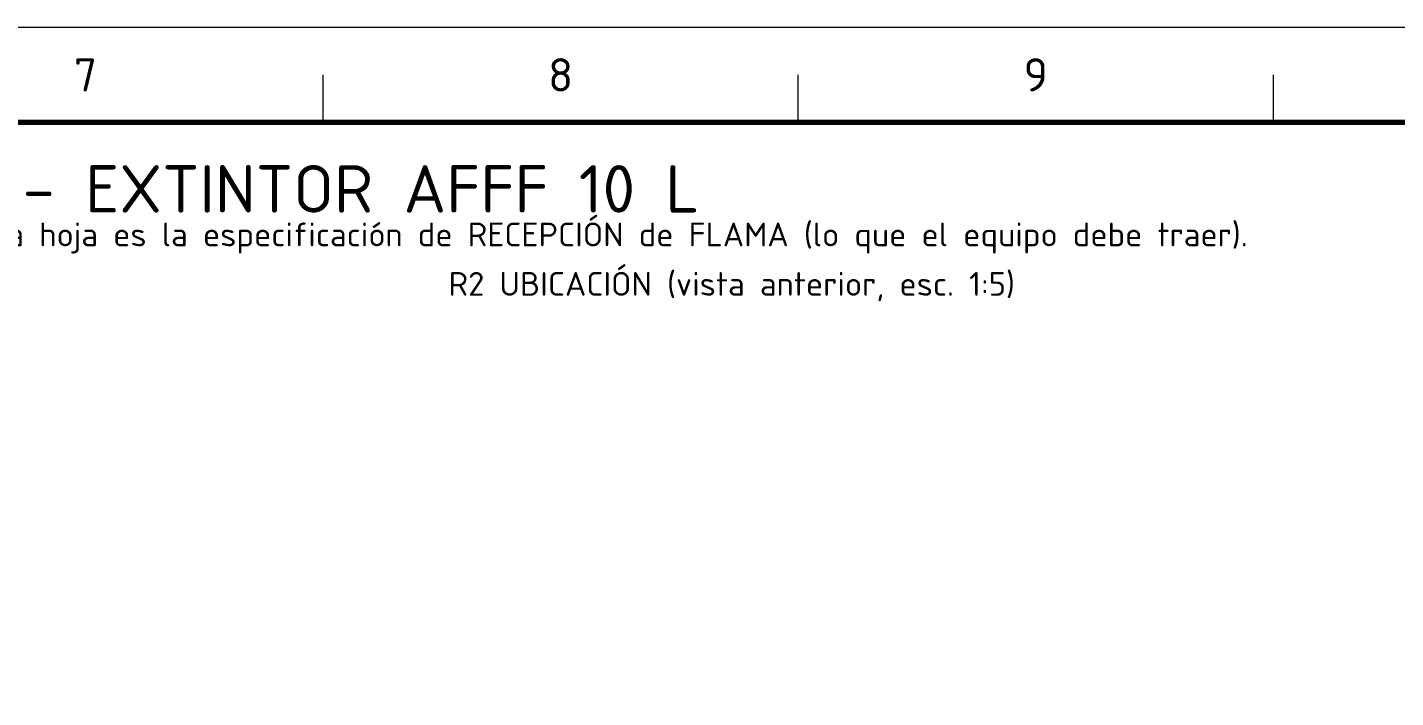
# Model space of a CAD drawing. Header units: millimetres. Extents: x 0 to 2208, y 0 to 420.
# Drawn here: x 1929.9 to 2073.9, y 349.4 to 420 of the extents above; entities that cross this region are included whole.
import ezdxf
from ezdxf.enums import TextEntityAlignment as Align

# ---------------------------------------------------------------- set-up
doc = ezdxf.new("R2010")
doc.units = ezdxf.units.MM
for name, color, linetype, lineweight in [('06-TEXTO', 7, 'CONTINUOUS', 25), ('07-RECUADRO', 7, 'CONTINUOUS', 70), ('08-FINA', 5, 'CONTINUOUS', 18)]:
    doc.layers.add(name, color=color, linetype=linetype, lineweight=lineweight)
doc.styles.add('ISO3098', font='isocpeur.ttf')

msp = doc.modelspace()

# ---------------------------------------------------------------- linework, layer by layer
at = {"layer": '07-RECUADRO'}
msp.add_lwpolyline([(1639, 10), (2198, 10), (2198, 410), (1639, 410)], close=True, dxfattribs=at)
at = {"layer": '08-FINA'}
for p, q in [((1961, 410), (1961, 415)), ((2011, 410), (2011, 415)), ((2061, 410), (2061, 415))]:
    msp.add_line(p, q, dxfattribs=at)
msp.add_lwpolyline([(1614, 0), (2208, 0), (2208, 420), (1614, 420)], close=True, dxfattribs=at)

# ---------------------------------------------------------------- texts
at = {"layer": '06-TEXTO', "style": 'ISO3098'}
for s, height, p in [('7', 3.5, (1936, 415)), ('8', 3.5, (1986, 415)), ('9', 3.5, (2036, 415)), ('ROTULADO E IDENTIFICACIÓN - EXTINTOR AFFF 10 L', 5, (1918.5, 403)), ('PRODUCTO REVENDIDO: etiqueta, estampado y precinto los aplica el fabricante certificado; esta hoja es la especificación de RECEPCIÓN de FLAMA (lo que el equipo debe traer).', 2.5, (1918.5, 398.2)), ('R2 UBICACIÓN (vista anterior, esc. 1:5)', 2.5, (2004, 393))]:
    msp.add_text(s, height=height, dxfattribs=at).set_placement(p, align=Align.MIDDLE_CENTER)

doc.saveas('drawing.dxf')
